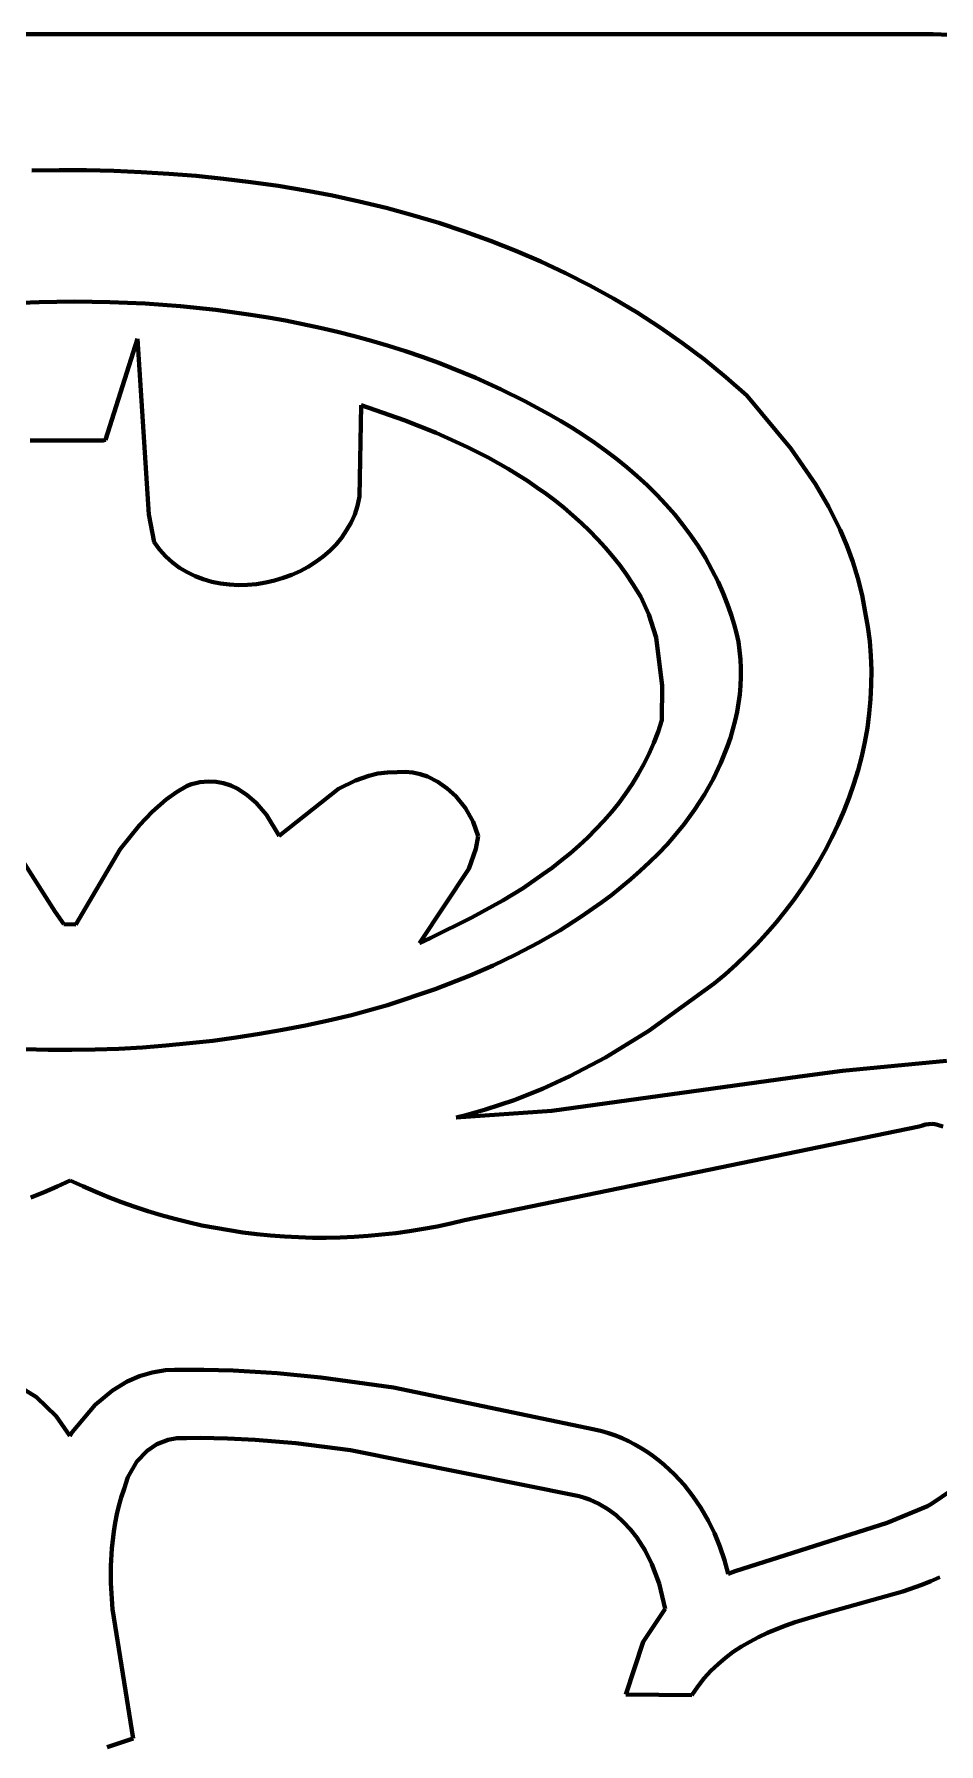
# Model space of a CAD drawing. Header units: millimetres. Extents: x 0 to 17.8, y 0 to 10.
# Drawn here: x 8.851 to 9.811, y 4.202 to 6.019 of the extents above; entities that cross this region are included whole.
import ezdxf

# ---------------------------------------------------------------- set-up
doc = ezdxf.new("R2010")
doc.units = ezdxf.units.MM
doc.layers.add('color#010101ff', color=7, linetype='CONTINUOUS', lineweight=100)
doc.layers.add('color#ffffffff', color=7, linetype='CONTINUOUS', lineweight=100)

msp = doc.modelspace()

# ---------------------------------------------------------------- linework, layer by layer
at = {"layer": 'color#010101ff'}
for p, q in [((9.8055, 6.0187), (7.958, 6.0188)), ((9.8229, 6.0181), (9.8055, 6.0187)), ((8.8484, 5.874), (8.8773, 5.8744)), ((8.8773, 5.8744), (8.9064, 5.8742)), ((8.9064, 5.8742), (8.9355, 5.8735)), ((8.9355, 5.8735), (8.9646, 5.8723)), ((8.9646, 5.8723), (8.9938, 5.8705)), ((8.9938, 5.8705), (9.0229, 5.8682)), ((9.0229, 5.8682), (9.052, 5.8652)), ((9.052, 5.8652), (9.0811, 5.8617)), ((9.0811, 5.8617), (9.1101, 5.8575)), ((9.1101, 5.8575), (9.1389, 5.8527)), ((9.1389, 5.8527), (9.1676, 5.8472)), ((9.1676, 5.8472), (9.1961, 5.841)), ((9.1961, 5.841), (9.2245, 5.8342)), ((9.2245, 5.8342), (9.2526, 5.8266)), ((9.2526, 5.8266), (9.2805, 5.8182)), ((9.2805, 5.8182), (9.308, 5.8092)), ((9.308, 5.8092), (9.3353, 5.7993)), ((9.3353, 5.7993), (9.3623, 5.7887)), ((9.3623, 5.7887), (9.3888, 5.7772)), ((9.3888, 5.7772), (9.4151, 5.765)), ((9.4151, 5.765), (9.4408, 5.7519)), ((9.4408, 5.7519), (9.4662, 5.7379)), ((8.8561, 5.7341), (8.8186, 5.7326)), ((8.8937, 5.7347), (8.8561, 5.7341)), ((8.9313, 5.7341), (8.8937, 5.7347)), ((8.9689, 5.7325), (8.9313, 5.7341)), ((9.0063, 5.7298), (8.9689, 5.7325)), ((9.0437, 5.7259), (9.0063, 5.7298)), ((9.0809, 5.7207), (9.0437, 5.7259)), ((9.4662, 5.7379), (9.4911, 5.723)), ((9.4911, 5.723), (9.5155, 5.7073)), ((9.0994, 5.7177), (9.0809, 5.7207)), ((9.1179, 5.7144), (9.0994, 5.7177)), ((9.1363, 5.7107), (9.1179, 5.7144)), ((9.1546, 5.7068), (9.1363, 5.7107)), ((9.1729, 5.7025), (9.1546, 5.7068)), ((9.5155, 5.7073), (9.5393, 5.6906)), ((8.9268, 5.5879), (8.9606, 5.6952)), ((8.9606, 5.6952), (8.9727, 5.5086)), ((9.1911, 5.6978), (9.1729, 5.7025)), ((9.2092, 5.6929), (9.1911, 5.6978)), ((9.2272, 5.6876), (9.2092, 5.6929)), ((9.2451, 5.6819), (9.2272, 5.6876)), ((9.5393, 5.6906), (9.5626, 5.673)), ((9.263, 5.6759), (9.2451, 5.6819)), ((9.2807, 5.6695), (9.263, 5.6759)), ((9.3198, 5.6535), (9.2807, 5.6695)), ((9.5626, 5.673), (9.5854, 5.6545)), ((9.346, 5.6417), (9.3198, 5.6535)), ((9.5854, 5.6545), (9.6075, 5.635)), ((9.3718, 5.629), (9.346, 5.6417)), ((9.6075, 5.635), (9.6545, 5.5785)), ((9.1963, 5.5274), (9.198, 5.6246)), ((9.198, 5.6246), (9.2436, 5.6088)), ((9.3973, 5.6152), (9.3718, 5.629)), ((9.4098, 5.608), (9.3973, 5.6152)), ((9.2436, 5.6088), (9.2777, 5.5953)), ((9.2777, 5.5953), (9.3111, 5.5801)), ((9.4222, 5.6005), (9.4098, 5.608)), ((9.4343, 5.5927), (9.4222, 5.6005)), ((8.8467, 5.587), (8.9241, 5.587)), ((8.9241, 5.587), (8.9268, 5.5879)), ((9.3111, 5.5801), (9.3329, 5.569)), ((9.4463, 5.5846), (9.4343, 5.5927)), ((9.458, 5.5762), (9.4463, 5.5846)), ((9.6545, 5.5785), (9.6805, 5.5406)), ((9.3329, 5.569), (9.3541, 5.557)), ((9.4694, 5.5675), (9.458, 5.5762)), ((9.4805, 5.5585), (9.4694, 5.5675)), ((9.4913, 5.5492), (9.4805, 5.5585)), ((9.3541, 5.557), (9.3748, 5.5441)), ((9.3748, 5.5441), (9.3848, 5.5373)), ((9.5018, 5.5395), (9.4913, 5.5492)), ((9.6805, 5.5406), (9.6944, 5.5168)), ((9.1942, 5.5178), (9.1963, 5.5274)), ((9.3848, 5.5373), (9.3947, 5.5303)), ((9.3947, 5.5303), (9.4043, 5.5229)), ((9.4043, 5.5229), (9.4138, 5.5154)), ((9.5119, 5.5295), (9.5018, 5.5395)), ((9.5216, 5.5192), (9.5119, 5.5295)), ((8.9727, 5.5086), (8.9782, 5.4791)), ((9.1874, 5.4999), (9.1912, 5.5086)), ((9.1912, 5.5086), (9.1942, 5.5178)), ((9.4138, 5.5154), (9.423, 5.5075)), ((9.423, 5.5075), (9.4319, 5.4994)), ((9.531, 5.5086), (9.5216, 5.5192)), ((9.5398, 5.4976), (9.531, 5.5086)), ((9.6944, 5.5168), (9.7067, 5.4923)), ((9.1774, 5.4839), (9.1827, 5.4917)), ((9.1827, 5.4917), (9.1874, 5.4999)), ((9.4319, 5.4994), (9.4406, 5.491)), ((9.4406, 5.491), (9.4491, 5.4823)), ((9.5483, 5.4862), (9.5398, 5.4976)), ((9.5562, 5.4744), (9.5483, 5.4862)), ((9.7067, 5.4923), (9.7139, 5.4755)), ((8.9782, 5.4791), (8.9841, 5.4711)), ((8.9841, 5.4711), (8.9906, 5.4639)), ((9.1576, 5.4637), (9.1648, 5.4699)), ((9.1648, 5.4699), (9.1714, 5.4767)), ((9.1714, 5.4767), (9.1774, 5.4839)), ((9.4491, 5.4823), (9.4572, 5.4734)), ((9.4572, 5.4734), (9.4651, 5.4641)), ((9.5637, 5.4623), (9.5562, 5.4744)), ((9.7139, 5.4755), (9.7202, 5.4583)), ((8.9906, 5.4639), (8.9976, 5.4575)), ((8.9976, 5.4575), (9.0052, 5.4519)), ((9.0052, 5.4519), (9.0133, 5.447)), ((9.1334, 5.4484), (9.1419, 5.4529)), ((9.1419, 5.4529), (9.15, 5.458)), ((9.15, 5.458), (9.1576, 5.4637)), ((9.4651, 5.4641), (9.4726, 5.4545)), ((9.4726, 5.4545), (9.4798, 5.4446)), ((9.5706, 5.4498), (9.5637, 5.4623)), ((9.577, 5.4369), (9.5706, 5.4498)), ((9.7202, 5.4583), (9.7256, 5.4408)), ((9.0133, 5.447), (9.0217, 5.443)), ((9.0217, 5.443), (9.0305, 5.4396)), ((9.0305, 5.4396), (9.0395, 5.437)), ((9.0395, 5.437), (9.0488, 5.4352)), ((9.0488, 5.4352), (9.0582, 5.434)), ((9.0582, 5.434), (9.0678, 5.4335)), ((9.0678, 5.4335), (9.0774, 5.4337)), ((9.0774, 5.4337), (9.0871, 5.4346)), ((9.0871, 5.4346), (9.0967, 5.4361)), ((9.0967, 5.4361), (9.1061, 5.4382)), ((9.1061, 5.4382), (9.1154, 5.441)), ((9.1154, 5.441), (9.1245, 5.4444)), ((9.1245, 5.4444), (9.1334, 5.4484)), ((9.4798, 5.4446), (9.4867, 5.4344)), ((9.4867, 5.4344), (9.495, 5.421)), ((9.5828, 5.4237), (9.577, 5.4369)), ((9.7256, 5.4408), (9.73, 5.4229)), ((9.495, 5.421), (9.5037, 5.4022)), ((9.588, 5.41), (9.5828, 5.4237)), ((9.73, 5.4229), (9.7333, 5.4046)), ((9.5037, 5.4022), (9.5112, 5.3776)), ((9.5914, 5.4009), (9.588, 5.41)), ((9.5943, 5.3917), (9.5914, 5.4009)), ((9.7333, 5.4046), (9.7361, 5.3892)), ((9.5112, 5.3776), (9.5177, 5.3263)), ((9.5967, 5.3825), (9.5943, 5.3917)), ((9.5986, 5.3732), (9.5967, 5.3825)), ((9.7361, 5.3892), (9.7381, 5.3737)), ((9.6, 5.3639), (9.5986, 5.3732)), ((9.6009, 5.3545), (9.6, 5.3639)), ((9.7381, 5.3737), (9.7394, 5.3583)), ((9.6014, 5.3452), (9.6009, 5.3545)), ((9.6014, 5.3359), (9.6014, 5.3452)), ((9.7394, 5.3583), (9.74, 5.3429)), ((9.74, 5.3429), (9.7398, 5.3275)), ((9.5177, 5.3263), (9.5174, 5.2899)), ((9.6002, 5.3172), (9.601, 5.3265)), ((9.601, 5.3265), (9.6014, 5.3359)), ((9.7398, 5.3275), (9.7391, 5.3122)), ((9.5973, 5.2987), (9.5989, 5.3079)), ((9.5989, 5.3079), (9.6002, 5.3172)), ((9.7391, 5.3122), (9.7376, 5.2969)), ((9.5174, 5.2899), (9.5134, 5.2777)), ((9.5929, 5.2803), (9.5953, 5.2895)), ((9.5953, 5.2895), (9.5973, 5.2987)), ((9.7376, 5.2969), (9.7356, 5.2817)), ((9.5134, 5.2777), (9.5089, 5.2659)), ((9.5871, 5.2623), (9.5902, 5.2713)), ((9.5902, 5.2713), (9.5929, 5.2803)), ((9.7356, 5.2817), (9.7329, 5.2667)), ((9.5038, 5.2544), (9.4983, 5.2432)), ((9.5089, 5.2659), (9.5038, 5.2544)), ((9.5801, 5.2446), (9.5837, 5.2534)), ((9.5837, 5.2534), (9.5871, 5.2623)), ((9.7296, 5.2517), (9.7257, 5.2369)), ((9.7329, 5.2667), (9.7296, 5.2517)), ((9.2159, 5.2332), (9.2062, 5.2309)), ((9.226, 5.2345), (9.2159, 5.2332)), ((9.2363, 5.2348), (9.226, 5.2345)), ((9.2447, 5.235), (9.2363, 5.2348)), ((9.2529, 5.2342), (9.2447, 5.235)), ((9.2608, 5.2325), (9.2529, 5.2342)), ((9.2685, 5.2299), (9.2608, 5.2325)), ((9.4923, 5.2324), (9.4858, 5.2219)), ((9.4983, 5.2432), (9.4923, 5.2324)), ((9.5718, 5.2274), (9.5801, 5.2446)), ((9.7257, 5.2369), (9.7212, 5.2222)), ((9.0019, 5.2133), (8.9911, 5.2055)), ((9.0133, 5.2203), (9.0019, 5.2133)), ((9.0179, 5.2218), (9.0133, 5.2203)), ((9.0225, 5.2231), (9.0179, 5.2218)), ((9.0269, 5.2239), (9.0225, 5.2231)), ((9.0313, 5.2245), (9.0269, 5.2239)), ((9.0356, 5.2248), (9.0313, 5.2245)), ((9.044, 5.2244), (9.0356, 5.2248)), ((9.052, 5.223), (9.044, 5.2244)), ((9.0597, 5.2205), (9.052, 5.223)), ((9.067, 5.2171), (9.0597, 5.2205)), ((9.0772, 5.2104), (9.067, 5.2171)), ((9.1742, 5.2171), (9.1109, 5.1669)), ((9.1921, 5.226), (9.1742, 5.2171)), ((9.2062, 5.2309), (9.1921, 5.226)), ((9.2794, 5.2245), (9.2685, 5.2299)), ((9.2894, 5.2175), (9.2794, 5.2245)), ((9.2985, 5.2092), (9.2894, 5.2175)), ((9.4858, 5.2219), (9.4789, 5.2117)), ((9.5625, 5.2108), (9.5718, 5.2274)), ((9.7212, 5.2222), (9.7162, 5.2077)), ((8.9911, 5.2055), (8.9762, 5.1927)), ((9.0865, 5.2022), (9.0772, 5.2104)), ((9.0975, 5.1892), (9.0865, 5.2022)), ((9.3089, 5.1963), (9.2985, 5.2092)), ((9.3169, 5.182), (9.3089, 5.1963)), ((9.4716, 5.2019), (9.4639, 5.1923)), ((9.4789, 5.2117), (9.4716, 5.2019)), ((9.5522, 5.1947), (9.5625, 5.2108)), ((9.7162, 5.2077), (9.7106, 5.1934)), ((8.9626, 5.1785), (8.9422, 5.1527)), ((8.9762, 5.1927), (8.9626, 5.1785)), ((9.1109, 5.1669), (9.0975, 5.1892)), ((9.3224, 5.1668), (9.3169, 5.182)), ((9.4558, 5.183), (9.4474, 5.174)), ((9.4639, 5.1923), (9.4558, 5.183)), ((9.5292, 5.1648), (9.5411, 5.1794)), ((9.5411, 5.1794), (9.5522, 5.1947)), ((9.7045, 5.1793), (9.6979, 5.1653)), ((9.7106, 5.1934), (9.7045, 5.1793)), ((9.3197, 5.1533), (9.3224, 5.1668)), ((9.4387, 5.1653), (9.4296, 5.1569)), ((9.4474, 5.174), (9.4387, 5.1653)), ((9.523, 5.1579), (9.5292, 5.1648)), ((9.6979, 5.1653), (9.6908, 5.1516)), ((8.8733, 5.0864), (8.8361, 5.1446)), ((8.9422, 5.1527), (8.8953, 5.0729)), ((9.3125, 5.1321), (9.3197, 5.1533)), ((9.4106, 5.1408), (9.4008, 5.1332)), ((9.4203, 5.1487), (9.4106, 5.1408)), ((9.4296, 5.1569), (9.4203, 5.1487)), ((9.5042, 5.1389), (9.5137, 5.1482)), ((9.5137, 5.1482), (9.523, 5.1579)), ((9.6908, 5.1516), (9.6832, 5.1382)), ((9.2601, 5.0531), (9.3125, 5.1321)), ((9.3907, 5.1258), (9.37, 5.1116)), ((9.4008, 5.1332), (9.3907, 5.1258)), ((9.4845, 5.1209), (9.4944, 5.1298)), ((9.4944, 5.1298), (9.5042, 5.1389)), ((9.6752, 5.125), (9.6667, 5.112)), ((9.6832, 5.1382), (9.6752, 5.125)), ((9.37, 5.1116), (9.3486, 5.0984)), ((9.4533, 5.0961), (9.4639, 5.1041)), ((9.4639, 5.1041), (9.4743, 5.1124)), ((9.4743, 5.1124), (9.4845, 5.1209)), ((9.6667, 5.112), (9.6578, 5.0994)), ((8.8824, 5.0731), (8.8733, 5.0864)), ((9.3486, 5.0984), (9.3157, 5.0801)), ((9.4315, 5.0809), (9.4533, 5.0961)), ((9.6484, 5.087), (9.6387, 5.075)), ((9.6578, 5.0994), (9.6484, 5.087)), ((8.8953, 5.0729), (8.8824, 5.0731)), ((9.3157, 5.0801), (9.2712, 5.0582)), ((9.4091, 5.0666), (9.4315, 5.0809)), ((9.6387, 5.075), (9.6286, 5.0632)), ((9.2712, 5.0582), (9.2601, 5.0531)), ((9.3625, 5.0409), (9.3861, 5.0533)), ((9.3861, 5.0533), (9.4091, 5.0666)), ((9.6182, 5.0519), (9.6074, 5.0409)), ((9.6286, 5.0632), (9.6182, 5.0519)), ((9.3384, 5.0294), (9.3625, 5.0409)), ((9.6074, 5.0409), (9.5962, 5.0302)), ((9.2766, 5.0042), (9.3139, 5.0187)), ((9.3139, 5.0187), (9.3384, 5.0294)), ((9.5848, 5.02), (9.573, 5.0102)), ((9.5962, 5.0302), (9.5848, 5.02)), ((9.226, 4.9873), (9.2766, 5.0042)), ((9.573, 5.0102), (9.5035, 4.9598)), ((9.1878, 4.9764), (9.226, 4.9873)), ((9.09, 4.9565), (9.1146, 4.9608)), ((9.1146, 4.9608), (9.1391, 4.9656)), ((9.1391, 4.9656), (9.1635, 4.9708)), ((9.1635, 4.9708), (9.1878, 4.9764)), ((9.5035, 4.9598), (9.4577, 4.9317)), ((8.9158, 4.94), (8.9408, 4.9409)), ((8.9408, 4.9409), (8.9658, 4.9423)), ((8.9658, 4.9423), (8.9908, 4.9442)), ((8.9908, 4.9442), (9.0157, 4.9466)), ((9.0157, 4.9466), (9.0406, 4.9494)), ((9.0406, 4.9494), (9.0653, 4.9527)), ((9.0653, 4.9527), (9.09, 4.9565)), ((8.8407, 4.9404), (8.8657, 4.9398)), ((8.8657, 4.9398), (8.8908, 4.9397)), ((8.8908, 4.9397), (8.9158, 4.94)), ((9.4577, 4.9317), (9.4197, 4.9116)), ((9.7092, 4.9172), (9.8196, 4.928)), ((9.4197, 4.9116), (9.3905, 4.8982)), ((9.4006, 4.8749), (9.6639, 4.9112)), ((9.6639, 4.9112), (9.7092, 4.9172)), ((9.3606, 4.8863), (9.3301, 4.8761)), ((9.3905, 4.8982), (9.3606, 4.8863)), ((9.299, 4.8677), (9.4006, 4.8749)), ((9.3094, 4.8703), (9.299, 4.8677)), ((9.3301, 4.8761), (9.3094, 4.8703)), ((9.7905, 4.8582), (9.3077, 4.7586)), ((9.7941, 4.8594), (9.7905, 4.8582)), ((9.7975, 4.8602), (9.7941, 4.8594)), ((9.8009, 4.8607), (9.7975, 4.8602)), ((9.8041, 4.8609), (9.8009, 4.8607)), ((9.8072, 4.8607), (9.8041, 4.8609)), ((9.8102, 4.8601), (9.8072, 4.8607)), ((9.8158, 4.8582), (9.8102, 4.8601)), ((8.8892, 4.801), (8.8754, 4.7946)), ((8.9026, 4.7947), (8.8892, 4.801)), ((8.8615, 4.7885), (8.8474, 4.7828)), ((8.8754, 4.7946), (8.8615, 4.7885)), ((8.9162, 4.7887), (8.9026, 4.7947)), ((8.9299, 4.7831), (8.9162, 4.7887)), ((8.9437, 4.7778), (8.9299, 4.7831)), ((8.9577, 4.7728), (8.9437, 4.7778)), ((8.9717, 4.7682), (8.9577, 4.7728)), ((8.9859, 4.7639), (8.9717, 4.7682)), ((9.0002, 4.76), (8.9859, 4.7639)), ((9.0145, 4.7565), (9.0002, 4.76)), ((9.0289, 4.7532), (9.0145, 4.7565)), ((9.0434, 4.7504), (9.0289, 4.7532)), ((9.058, 4.7479), (9.0434, 4.7504)), ((9.0726, 4.7457), (9.058, 4.7479)), ((9.0873, 4.7439), (9.0726, 4.7457)), ((9.102, 4.7424), (9.0873, 4.7439)), ((9.1167, 4.7413), (9.102, 4.7424)), ((9.1315, 4.7405), (9.1167, 4.7413)), ((9.1906, 4.7409), (9.1759, 4.7403)), ((9.2054, 4.7419), (9.1906, 4.7409)), ((9.2202, 4.7433), (9.2054, 4.7419)), ((9.2349, 4.7449), (9.2202, 4.7433)), ((9.2495, 4.747), (9.2349, 4.7449)), ((9.2642, 4.7494), (9.2495, 4.747)), ((9.2787, 4.7521), (9.2642, 4.7494)), ((9.2932, 4.7552), (9.2787, 4.7521)), ((9.3077, 4.7586), (9.2932, 4.7552)), ((9.1463, 4.7401), (9.1315, 4.7405)), ((9.1611, 4.74), (9.1463, 4.7401)), ((9.1759, 4.7403), (9.1611, 4.74)), ((8.9626, 4.5929), (8.976, 4.5969)), ((8.976, 4.5969), (8.9902, 4.5992)), ((8.9902, 4.5992), (9, 4.5997)), ((9, 4.5997), (9.0312, 4.5998)), ((9.0312, 4.5998), (9.0623, 4.599)), ((9.0623, 4.599), (9.1089, 4.5962)), ((9.1089, 4.5962), (9.1553, 4.5917)), ((8.8218, 4.59), (8.8534, 4.5706)), ((8.9158, 4.5626), (8.9339, 4.5776)), ((8.9339, 4.5776), (8.9498, 4.5873)), ((8.9498, 4.5873), (8.9626, 4.5929)), ((9.1553, 4.5917), (9.2324, 4.5808)), ((9.2324, 4.5808), (9.4459, 4.5363)), ((8.8534, 4.5706), (8.8742, 4.5505)), ((8.8914, 4.5336), (8.9158, 4.5626)), ((8.8742, 4.5505), (8.8888, 4.5297)), ((8.8888, 4.5297), (8.8914, 4.5336)), ((8.993, 4.5254), (8.9813, 4.5207)), ((9.0025, 4.5271), (8.993, 4.5254)), ((9.0125, 4.5271), (9.0025, 4.5271)), ((9.0271, 4.5273), (9.0125, 4.5271)), ((9.0563, 4.5268), (9.0271, 4.5273)), ((9.0854, 4.5254), (9.0563, 4.5268)), ((9.1289, 4.5218), (9.0854, 4.5254)), ((9.4459, 4.5363), (9.4535, 4.5345)), ((9.4535, 4.5345), (9.4609, 4.5323)), ((9.4609, 4.5323), (9.4681, 4.5298)), ((9.4681, 4.5298), (9.4752, 4.527)), ((9.4752, 4.527), (9.4821, 4.5238)), ((9.4821, 4.5238), (9.4888, 4.5204)), ((8.9709, 4.5136), (8.9599, 4.5022)), ((8.9813, 4.5207), (8.9709, 4.5136)), ((9.1867, 4.5145), (9.1289, 4.5218)), ((9.4297, 4.4655), (9.1867, 4.5145)), ((9.4888, 4.5204), (9.4953, 4.5166)), ((9.4953, 4.5166), (9.5017, 4.5126)), ((9.5017, 4.5126), (9.5079, 4.5083)), ((9.5079, 4.5083), (9.5139, 4.5037)), ((8.9599, 4.5022), (8.9503, 4.4855)), ((9.5139, 4.5037), (9.5197, 4.4989)), ((9.5197, 4.4989), (9.5307, 4.4886)), ((9.5307, 4.4886), (9.5409, 4.4774)), ((8.9464, 4.4732), (8.9434, 4.4642)), ((8.9503, 4.4855), (8.9464, 4.4732)), ((9.5409, 4.4774), (9.5502, 4.4655)), ((9.8038, 4.4572), (9.8378, 4.4803)), ((8.9408, 4.4552), (8.9387, 4.4462)), ((8.9434, 4.4642), (8.9408, 4.4552)), ((9.4352, 4.4638), (9.4297, 4.4655)), ((9.4405, 4.4619), (9.4352, 4.4638)), ((9.4506, 4.4572), (9.4405, 4.4619)), ((9.46, 4.4516), (9.4506, 4.4572)), ((9.4687, 4.4452), (9.46, 4.4516)), ((9.5502, 4.4655), (9.5588, 4.4529)), ((9.5588, 4.4529), (9.5664, 4.4397)), ((9.7567, 4.4371), (9.7994, 4.4548)), ((9.7994, 4.4548), (9.8038, 4.4572)), ((8.9368, 4.4371), (8.9353, 4.428)), ((8.9387, 4.4462), (8.9368, 4.4371)), ((9.4767, 4.438), (9.4687, 4.4452)), ((9.484, 4.4301), (9.4767, 4.438)), ((9.5664, 4.4397), (9.5732, 4.426)), ((9.5951, 4.3858), (9.7567, 4.4371)), ((8.9353, 4.428), (8.9333, 4.4098)), ((9.4907, 4.4216), (9.484, 4.4301)), ((9.4995, 4.4079), (9.4907, 4.4216)), ((9.5732, 4.426), (9.5791, 4.4119)), ((8.9333, 4.4098), (8.9323, 4.3914)), ((9.5069, 4.3932), (9.4995, 4.4079)), ((9.5791, 4.4119), (9.584, 4.3975)), ((9.584, 4.3975), (9.5879, 4.3829)), ((8.9323, 4.3914), (8.9324, 4.373)), ((9.5146, 4.3725), (9.5069, 4.3932)), ((9.5879, 4.3829), (9.5951, 4.3858)), ((9.8126, 4.3794), (9.8031, 4.3751)), ((8.9324, 4.373), (8.9341, 4.3454)), ((9.5209, 4.3457), (9.5146, 4.3725)), ((9.7734, 4.3641), (9.6899, 4.3409)), ((9.7934, 4.3712), (9.7734, 4.3641)), ((9.8031, 4.3751), (9.7934, 4.3712)), ((8.9341, 4.3454), (8.9559, 4.208)), ((9.4977, 4.3108), (9.5209, 4.3457)), ((9.6391, 4.3242), (9.6294, 4.3201)), ((9.6489, 4.328), (9.6391, 4.3242)), ((9.659, 4.3315), (9.6489, 4.328)), ((9.6899, 4.3409), (9.659, 4.3315)), ((9.4793, 4.2547), (9.4977, 4.3108)), ((9.6018, 4.3056), (9.5932, 4.3)), ((9.6107, 4.3108), (9.6018, 4.3056)), ((9.6199, 4.3156), (9.6107, 4.3108)), ((9.6294, 4.3201), (9.6199, 4.3156)), ((9.577, 4.2871), (9.5694, 4.2798)), ((9.5849, 4.2938), (9.577, 4.2871)), ((9.5932, 4.3), (9.5849, 4.2938)), ((9.5623, 4.272), (9.5556, 4.2634)), ((9.5694, 4.2798), (9.5623, 4.272)), ((9.5493, 4.2542), (9.4793, 4.2547)), ((9.5556, 4.2634), (9.5493, 4.2542)), ((8.9559, 4.208), (8.9283, 4.1989))]:
    msp.add_line(p, q, dxfattribs=at)
at = {"layer": 'color#ffffffff'}
for p, q in [((7.958, 6.0188), (9.8055, 6.0187)), ((9.8055, 6.0187), (9.8229, 6.0181)), ((8.8773, 5.8744), (8.8484, 5.874)), ((8.9064, 5.8742), (8.8773, 5.8744)), ((8.9355, 5.8735), (8.9064, 5.8742)), ((8.9646, 5.8723), (8.9355, 5.8735)), ((8.9938, 5.8705), (8.9646, 5.8723)), ((9.0229, 5.8682), (8.9938, 5.8705)), ((9.052, 5.8652), (9.0229, 5.8682)), ((9.0811, 5.8617), (9.052, 5.8652)), ((9.1101, 5.8575), (9.0811, 5.8617)), ((9.1389, 5.8527), (9.1101, 5.8575)), ((9.1676, 5.8472), (9.1389, 5.8527)), ((9.1961, 5.841), (9.1676, 5.8472)), ((9.2245, 5.8342), (9.1961, 5.841)), ((9.2526, 5.8266), (9.2245, 5.8342)), ((9.2805, 5.8182), (9.2526, 5.8266)), ((9.308, 5.8092), (9.2805, 5.8182)), ((9.3353, 5.7993), (9.308, 5.8092)), ((9.3623, 5.7887), (9.3353, 5.7993)), ((9.3888, 5.7772), (9.3623, 5.7887)), ((9.4151, 5.765), (9.3888, 5.7772)), ((9.4408, 5.7519), (9.4151, 5.765)), ((9.4662, 5.7379), (9.4408, 5.7519)), ((8.8186, 5.7326), (8.8561, 5.7341)), ((8.8561, 5.7341), (8.8937, 5.7347)), ((8.8937, 5.7347), (8.9313, 5.7341)), ((8.9313, 5.7341), (8.9689, 5.7325)), ((8.9689, 5.7325), (9.0063, 5.7298)), ((9.0063, 5.7298), (9.0437, 5.7259)), ((9.0437, 5.7259), (9.0809, 5.7207)), ((9.4911, 5.723), (9.4662, 5.7379)), ((9.5155, 5.7073), (9.4911, 5.723)), ((9.0809, 5.7207), (9.0994, 5.7177)), ((9.0994, 5.7177), (9.1179, 5.7144)), ((9.1179, 5.7144), (9.1363, 5.7107)), ((9.1363, 5.7107), (9.1546, 5.7068)), ((9.1546, 5.7068), (9.1729, 5.7025)), ((9.5393, 5.6906), (9.5155, 5.7073)), ((8.9606, 5.6952), (8.9268, 5.5879)), ((8.9727, 5.5086), (8.9606, 5.6952)), ((9.1729, 5.7025), (9.1911, 5.6978)), ((9.1911, 5.6978), (9.2092, 5.6929)), ((9.2092, 5.6929), (9.2272, 5.6876)), ((9.2272, 5.6876), (9.2451, 5.6819)), ((9.5626, 5.673), (9.5393, 5.6906)), ((9.2451, 5.6819), (9.263, 5.6759)), ((9.263, 5.6759), (9.2807, 5.6695)), ((9.2807, 5.6695), (9.3198, 5.6535)), ((9.5854, 5.6545), (9.5626, 5.673)), ((9.3198, 5.6535), (9.346, 5.6417)), ((9.6075, 5.635), (9.5854, 5.6545)), ((9.346, 5.6417), (9.3718, 5.629)), ((9.6545, 5.5785), (9.6075, 5.635)), ((9.198, 5.6246), (9.1963, 5.5274)), ((9.2436, 5.6088), (9.198, 5.6246)), ((9.3718, 5.629), (9.3973, 5.6152)), ((9.3973, 5.6152), (9.4098, 5.608)), ((9.2777, 5.5953), (9.2436, 5.6088)), ((9.3111, 5.5801), (9.2777, 5.5953)), ((9.4098, 5.608), (9.4222, 5.6005)), ((9.4222, 5.6005), (9.4343, 5.5927)), ((8.9241, 5.587), (8.8467, 5.587)), ((8.9268, 5.5879), (8.9241, 5.587)), ((9.3329, 5.569), (9.3111, 5.5801)), ((9.4343, 5.5927), (9.4463, 5.5846)), ((9.4463, 5.5846), (9.458, 5.5762)), ((9.6805, 5.5406), (9.6545, 5.5785)), ((9.3541, 5.557), (9.3329, 5.569)), ((9.458, 5.5762), (9.4694, 5.5675)), ((9.4694, 5.5675), (9.4805, 5.5585)), ((9.4805, 5.5585), (9.4913, 5.5492)), ((9.3748, 5.5441), (9.3541, 5.557)), ((9.3848, 5.5373), (9.3748, 5.5441)), ((9.4913, 5.5492), (9.5018, 5.5395)), ((9.6944, 5.5168), (9.6805, 5.5406)), ((9.1963, 5.5274), (9.1942, 5.5178)), ((9.3947, 5.5303), (9.3848, 5.5373)), ((9.4043, 5.5229), (9.3947, 5.5303)), ((9.4138, 5.5154), (9.4043, 5.5229)), ((9.5018, 5.5395), (9.5119, 5.5295)), ((9.5119, 5.5295), (9.5216, 5.5192)), ((8.9782, 5.4791), (8.9727, 5.5086)), ((9.1912, 5.5086), (9.1874, 5.4999)), ((9.1942, 5.5178), (9.1912, 5.5086)), ((9.423, 5.5075), (9.4138, 5.5154)), ((9.4319, 5.4994), (9.423, 5.5075)), ((9.5216, 5.5192), (9.531, 5.5086)), ((9.531, 5.5086), (9.5398, 5.4976)), ((9.7067, 5.4923), (9.6944, 5.5168)), ((9.1827, 5.4917), (9.1774, 5.4839)), ((9.1874, 5.4999), (9.1827, 5.4917)), ((9.4406, 5.491), (9.4319, 5.4994)), ((9.4491, 5.4823), (9.4406, 5.491)), ((9.5398, 5.4976), (9.5483, 5.4862)), ((9.5483, 5.4862), (9.5562, 5.4744)), ((9.7139, 5.4755), (9.7067, 5.4923)), ((8.9841, 5.4711), (8.9782, 5.4791)), ((8.9906, 5.4639), (8.9841, 5.4711)), ((9.1648, 5.4699), (9.1576, 5.4637)), ((9.1714, 5.4767), (9.1648, 5.4699)), ((9.1774, 5.4839), (9.1714, 5.4767)), ((9.4572, 5.4734), (9.4491, 5.4823)), ((9.4651, 5.4641), (9.4572, 5.4734)), ((9.5562, 5.4744), (9.5637, 5.4623)), ((9.7202, 5.4583), (9.7139, 5.4755)), ((8.9976, 5.4575), (8.9906, 5.4639)), ((9.0052, 5.4519), (8.9976, 5.4575)), ((9.0133, 5.447), (9.0052, 5.4519)), ((9.1419, 5.4529), (9.1334, 5.4484)), ((9.15, 5.458), (9.1419, 5.4529)), ((9.1576, 5.4637), (9.15, 5.458)), ((9.4726, 5.4545), (9.4651, 5.4641)), ((9.4798, 5.4446), (9.4726, 5.4545)), ((9.5637, 5.4623), (9.5706, 5.4498)), ((9.5706, 5.4498), (9.577, 5.4369)), ((9.7256, 5.4408), (9.7202, 5.4583)), ((9.0217, 5.443), (9.0133, 5.447)), ((9.0305, 5.4396), (9.0217, 5.443)), ((9.0395, 5.437), (9.0305, 5.4396)), ((9.0488, 5.4352), (9.0395, 5.437)), ((9.0582, 5.434), (9.0488, 5.4352)), ((9.0678, 5.4335), (9.0582, 5.434)), ((9.0774, 5.4337), (9.0678, 5.4335)), ((9.0871, 5.4346), (9.0774, 5.4337)), ((9.0967, 5.4361), (9.0871, 5.4346)), ((9.1061, 5.4382), (9.0967, 5.4361)), ((9.1154, 5.441), (9.1061, 5.4382)), ((9.1245, 5.4444), (9.1154, 5.441)), ((9.1334, 5.4484), (9.1245, 5.4444)), ((9.4867, 5.4344), (9.4798, 5.4446)), ((9.495, 5.421), (9.4867, 5.4344)), ((9.577, 5.4369), (9.5828, 5.4237)), ((9.73, 5.4229), (9.7256, 5.4408)), ((9.5037, 5.4022), (9.495, 5.421)), ((9.5828, 5.4237), (9.588, 5.41)), ((9.7333, 5.4046), (9.73, 5.4229)), ((9.5112, 5.3776), (9.5037, 5.4022)), ((9.588, 5.41), (9.5914, 5.4009)), ((9.5914, 5.4009), (9.5943, 5.3917)), ((9.7361, 5.3892), (9.7333, 5.4046)), ((9.5177, 5.3263), (9.5112, 5.3776)), ((9.5943, 5.3917), (9.5967, 5.3825)), ((9.5967, 5.3825), (9.5986, 5.3732)), ((9.7381, 5.3737), (9.7361, 5.3892)), ((9.5986, 5.3732), (9.6, 5.3639)), ((9.6, 5.3639), (9.6009, 5.3545)), ((9.7394, 5.3583), (9.7381, 5.3737)), ((9.6009, 5.3545), (9.6014, 5.3452)), ((9.6014, 5.3452), (9.6014, 5.3359)), ((9.74, 5.3429), (9.7394, 5.3583)), ((9.7398, 5.3275), (9.74, 5.3429)), ((9.5174, 5.2899), (9.5177, 5.3263)), ((9.601, 5.3265), (9.6002, 5.3172)), ((9.6014, 5.3359), (9.601, 5.3265)), ((9.7391, 5.3122), (9.7398, 5.3275)), ((9.5989, 5.3079), (9.5973, 5.2987)), ((9.6002, 5.3172), (9.5989, 5.3079)), ((9.7376, 5.2969), (9.7391, 5.3122)), ((9.5134, 5.2777), (9.5174, 5.2899)), ((9.5953, 5.2895), (9.5929, 5.2803)), ((9.5973, 5.2987), (9.5953, 5.2895)), ((9.7356, 5.2817), (9.7376, 5.2969)), ((9.5089, 5.2659), (9.5134, 5.2777)), ((9.5902, 5.2713), (9.5871, 5.2623)), ((9.5929, 5.2803), (9.5902, 5.2713)), ((9.7329, 5.2667), (9.7356, 5.2817)), ((9.4983, 5.2432), (9.5038, 5.2544)), ((9.5038, 5.2544), (9.5089, 5.2659)), ((9.5837, 5.2534), (9.5801, 5.2446)), ((9.5871, 5.2623), (9.5837, 5.2534)), ((9.7257, 5.2369), (9.7296, 5.2517)), ((9.7296, 5.2517), (9.7329, 5.2667)), ((9.2062, 5.2309), (9.2159, 5.2332)), ((9.2159, 5.2332), (9.226, 5.2345)), ((9.226, 5.2345), (9.2363, 5.2348)), ((9.2363, 5.2348), (9.2447, 5.235)), ((9.2447, 5.235), (9.2529, 5.2342)), ((9.2529, 5.2342), (9.2608, 5.2325)), ((9.2608, 5.2325), (9.2685, 5.2299)), ((9.4858, 5.2219), (9.4923, 5.2324)), ((9.4923, 5.2324), (9.4983, 5.2432)), ((9.5801, 5.2446), (9.5718, 5.2274)), ((9.7212, 5.2222), (9.7257, 5.2369)), ((8.9911, 5.2055), (9.0019, 5.2133)), ((9.0019, 5.2133), (9.0133, 5.2203)), ((9.0133, 5.2203), (9.0179, 5.2218)), ((9.0179, 5.2218), (9.0225, 5.2231)), ((9.0225, 5.2231), (9.0269, 5.2239)), ((9.0269, 5.2239), (9.0313, 5.2245)), ((9.0313, 5.2245), (9.0356, 5.2248)), ((9.0356, 5.2248), (9.044, 5.2244)), ((9.044, 5.2244), (9.052, 5.223)), ((9.052, 5.223), (9.0597, 5.2205)), ((9.0597, 5.2205), (9.067, 5.2171)), ((9.067, 5.2171), (9.0772, 5.2104)), ((9.1109, 5.1669), (9.1742, 5.2171)), ((9.1742, 5.2171), (9.1921, 5.226)), ((9.1921, 5.226), (9.2062, 5.2309)), ((9.2685, 5.2299), (9.2794, 5.2245)), ((9.2794, 5.2245), (9.2894, 5.2175)), ((9.2894, 5.2175), (9.2985, 5.2092)), ((9.4789, 5.2117), (9.4858, 5.2219)), ((9.5718, 5.2274), (9.5625, 5.2108)), ((9.7162, 5.2077), (9.7212, 5.2222)), ((8.9762, 5.1927), (8.9911, 5.2055)), ((9.0772, 5.2104), (9.0865, 5.2022)), ((9.0865, 5.2022), (9.0975, 5.1892)), ((9.2985, 5.2092), (9.3089, 5.1963)), ((9.3089, 5.1963), (9.3169, 5.182)), ((9.4639, 5.1923), (9.4716, 5.2019)), ((9.4716, 5.2019), (9.4789, 5.2117)), ((9.5625, 5.2108), (9.5522, 5.1947)), ((9.7106, 5.1934), (9.7162, 5.2077)), ((8.9422, 5.1527), (8.9626, 5.1785)), ((8.9626, 5.1785), (8.9762, 5.1927)), ((9.0975, 5.1892), (9.1109, 5.1669)), ((9.3169, 5.182), (9.3224, 5.1668)), ((9.4474, 5.174), (9.4558, 5.183)), ((9.4558, 5.183), (9.4639, 5.1923)), ((9.5411, 5.1794), (9.5292, 5.1648)), ((9.5522, 5.1947), (9.5411, 5.1794)), ((9.6979, 5.1653), (9.7045, 5.1793)), ((9.7045, 5.1793), (9.7106, 5.1934)), ((9.3224, 5.1668), (9.3197, 5.1533)), ((9.4296, 5.1569), (9.4387, 5.1653)), ((9.4387, 5.1653), (9.4474, 5.174)), ((9.5292, 5.1648), (9.523, 5.1579)), ((9.6908, 5.1516), (9.6979, 5.1653)), ((8.8361, 5.1446), (8.8733, 5.0864)), ((8.8953, 5.0729), (8.9422, 5.1527)), ((9.3197, 5.1533), (9.3125, 5.1321)), ((9.4008, 5.1332), (9.4106, 5.1408)), ((9.4106, 5.1408), (9.4203, 5.1487)), ((9.4203, 5.1487), (9.4296, 5.1569)), ((9.5137, 5.1482), (9.5042, 5.1389)), ((9.523, 5.1579), (9.5137, 5.1482)), ((9.6832, 5.1382), (9.6908, 5.1516)), ((9.3125, 5.1321), (9.2601, 5.0531)), ((9.37, 5.1116), (9.3907, 5.1258)), ((9.3907, 5.1258), (9.4008, 5.1332)), ((9.4944, 5.1298), (9.4845, 5.1209)), ((9.5042, 5.1389), (9.4944, 5.1298)), ((9.6667, 5.112), (9.6752, 5.125)), ((9.6752, 5.125), (9.6832, 5.1382)), ((9.3486, 5.0984), (9.37, 5.1116)), ((9.4639, 5.1041), (9.4533, 5.0961)), ((9.4743, 5.1124), (9.4639, 5.1041)), ((9.4845, 5.1209), (9.4743, 5.1124)), ((9.6578, 5.0994), (9.6667, 5.112)), ((8.8733, 5.0864), (8.8824, 5.0731)), ((9.3157, 5.0801), (9.3486, 5.0984)), ((9.4533, 5.0961), (9.4315, 5.0809)), ((9.6387, 5.075), (9.6484, 5.087)), ((9.6484, 5.087), (9.6578, 5.0994)), ((8.8824, 5.0731), (8.8953, 5.0729)), ((9.2712, 5.0582), (9.3157, 5.0801)), ((9.4315, 5.0809), (9.4091, 5.0666)), ((9.6286, 5.0632), (9.6387, 5.075)), ((9.2601, 5.0531), (9.2712, 5.0582)), ((9.3861, 5.0533), (9.3625, 5.0409)), ((9.4091, 5.0666), (9.3861, 5.0533)), ((9.6074, 5.0409), (9.6182, 5.0519)), ((9.6182, 5.0519), (9.6286, 5.0632)), ((9.3625, 5.0409), (9.3384, 5.0294)), ((9.5962, 5.0302), (9.6074, 5.0409)), ((9.3139, 5.0187), (9.2766, 5.0042)), ((9.3384, 5.0294), (9.3139, 5.0187)), ((9.573, 5.0102), (9.5848, 5.02)), ((9.5848, 5.02), (9.5962, 5.0302)), ((9.2766, 5.0042), (9.226, 4.9873)), ((9.5035, 4.9598), (9.573, 5.0102)), ((9.226, 4.9873), (9.1878, 4.9764)), ((9.1146, 4.9608), (9.09, 4.9565)), ((9.1391, 4.9656), (9.1146, 4.9608)), ((9.1635, 4.9708), (9.1391, 4.9656)), ((9.1878, 4.9764), (9.1635, 4.9708)), ((9.4577, 4.9317), (9.5035, 4.9598)), ((8.9408, 4.9409), (8.9158, 4.94)), ((8.9658, 4.9423), (8.9408, 4.9409)), ((8.9908, 4.9442), (8.9658, 4.9423)), ((9.0157, 4.9466), (8.9908, 4.9442)), ((9.0406, 4.9494), (9.0157, 4.9466)), ((9.0653, 4.9527), (9.0406, 4.9494)), ((9.09, 4.9565), (9.0653, 4.9527)), ((8.8657, 4.9398), (8.8407, 4.9404)), ((8.8908, 4.9397), (8.8657, 4.9398)), ((8.9158, 4.94), (8.8908, 4.9397)), ((9.4197, 4.9116), (9.4577, 4.9317)), ((9.8196, 4.928), (9.7092, 4.9172)), ((9.3905, 4.8982), (9.4197, 4.9116)), ((9.6639, 4.9112), (9.4006, 4.8749)), ((9.7092, 4.9172), (9.6639, 4.9112)), ((9.3301, 4.8761), (9.3606, 4.8863)), ((9.3606, 4.8863), (9.3905, 4.8982)), ((9.4006, 4.8749), (9.299, 4.8677)), ((9.299, 4.8677), (9.3094, 4.8703)), ((9.3094, 4.8703), (9.3301, 4.8761)), ((9.3077, 4.7586), (9.7905, 4.8582)), ((9.7905, 4.8582), (9.7941, 4.8594)), ((9.7941, 4.8594), (9.7975, 4.8602)), ((9.7975, 4.8602), (9.8009, 4.8607)), ((9.8009, 4.8607), (9.8041, 4.8609)), ((9.8041, 4.8609), (9.8072, 4.8607)), ((9.8072, 4.8607), (9.8102, 4.8601)), ((9.8102, 4.8601), (9.8158, 4.8582)), ((8.8754, 4.7946), (8.8892, 4.801)), ((8.8892, 4.801), (8.9026, 4.7947)), ((8.8474, 4.7828), (8.8615, 4.7885)), ((8.8615, 4.7885), (8.8754, 4.7946)), ((8.9026, 4.7947), (8.9162, 4.7887)), ((8.9162, 4.7887), (8.9299, 4.7831)), ((8.9299, 4.7831), (8.9437, 4.7778)), ((8.9437, 4.7778), (8.9577, 4.7728)), ((8.9577, 4.7728), (8.9717, 4.7682)), ((8.9717, 4.7682), (8.9859, 4.7639)), ((8.9859, 4.7639), (9.0002, 4.76)), ((9.0002, 4.76), (9.0145, 4.7565)), ((9.0145, 4.7565), (9.0289, 4.7532)), ((9.0289, 4.7532), (9.0434, 4.7504)), ((9.0434, 4.7504), (9.058, 4.7479)), ((9.058, 4.7479), (9.0726, 4.7457)), ((9.0726, 4.7457), (9.0873, 4.7439)), ((9.0873, 4.7439), (9.102, 4.7424)), ((9.102, 4.7424), (9.1167, 4.7413)), ((9.1167, 4.7413), (9.1315, 4.7405)), ((9.1759, 4.7403), (9.1906, 4.7409)), ((9.1906, 4.7409), (9.2054, 4.7419)), ((9.2054, 4.7419), (9.2202, 4.7433)), ((9.2202, 4.7433), (9.2349, 4.7449)), ((9.2349, 4.7449), (9.2495, 4.747)), ((9.2495, 4.747), (9.2642, 4.7494)), ((9.2642, 4.7494), (9.2787, 4.7521)), ((9.2787, 4.7521), (9.2932, 4.7552)), ((9.2932, 4.7552), (9.3077, 4.7586)), ((9.1315, 4.7405), (9.1463, 4.7401)), ((9.1463, 4.7401), (9.1611, 4.74)), ((9.1611, 4.74), (9.1759, 4.7403)), ((8.976, 4.5969), (8.9626, 4.5929)), ((8.9902, 4.5992), (8.976, 4.5969)), ((9, 4.5997), (8.9902, 4.5992)), ((9.0312, 4.5998), (9, 4.5997)), ((9.0623, 4.599), (9.0312, 4.5998)), ((9.1089, 4.5962), (9.0623, 4.599)), ((9.1553, 4.5917), (9.1089, 4.5962)), ((8.8534, 4.5706), (8.8218, 4.59)), ((8.9339, 4.5776), (8.9158, 4.5626)), ((8.9498, 4.5873), (8.9339, 4.5776)), ((8.9626, 4.5929), (8.9498, 4.5873)), ((9.2324, 4.5808), (9.1553, 4.5917)), ((9.4459, 4.5363), (9.2324, 4.5808)), ((8.8742, 4.5505), (8.8534, 4.5706)), ((8.9158, 4.5626), (8.8914, 4.5336)), ((8.8888, 4.5297), (8.8742, 4.5505)), ((8.8914, 4.5336), (8.8888, 4.5297)), ((8.9813, 4.5207), (8.993, 4.5254)), ((8.993, 4.5254), (9.0025, 4.5271)), ((9.0025, 4.5271), (9.0125, 4.5271)), ((9.0125, 4.5271), (9.0271, 4.5273)), ((9.0271, 4.5273), (9.0563, 4.5268)), ((9.0563, 4.5268), (9.0854, 4.5254)), ((9.0854, 4.5254), (9.1289, 4.5218)), ((9.4535, 4.5345), (9.4459, 4.5363)), ((9.4609, 4.5323), (9.4535, 4.5345)), ((9.4681, 4.5298), (9.4609, 4.5323)), ((9.4752, 4.527), (9.4681, 4.5298)), ((9.4821, 4.5238), (9.4752, 4.527)), ((9.4888, 4.5204), (9.4821, 4.5238)), ((8.9599, 4.5022), (8.9709, 4.5136)), ((8.9709, 4.5136), (8.9813, 4.5207)), ((9.1289, 4.5218), (9.1867, 4.5145)), ((9.1867, 4.5145), (9.4297, 4.4655)), ((9.4953, 4.5166), (9.4888, 4.5204)), ((9.5017, 4.5126), (9.4953, 4.5166)), ((9.5079, 4.5083), (9.5017, 4.5126)), ((9.5139, 4.5037), (9.5079, 4.5083)), ((8.9503, 4.4855), (8.9599, 4.5022)), ((9.5197, 4.4989), (9.5139, 4.5037)), ((9.5307, 4.4886), (9.5197, 4.4989)), ((9.5409, 4.4774), (9.5307, 4.4886)), ((8.9434, 4.4642), (8.9464, 4.4732)), ((8.9464, 4.4732), (8.9503, 4.4855)), ((9.5502, 4.4655), (9.5409, 4.4774)), ((9.8378, 4.4803), (9.8038, 4.4572)), ((8.9387, 4.4462), (8.9408, 4.4552)), ((8.9408, 4.4552), (8.9434, 4.4642)), ((9.4297, 4.4655), (9.4352, 4.4638)), ((9.4352, 4.4638), (9.4405, 4.4619)), ((9.4405, 4.4619), (9.4506, 4.4572)), ((9.4506, 4.4572), (9.46, 4.4516)), ((9.46, 4.4516), (9.4687, 4.4452)), ((9.5588, 4.4529), (9.5502, 4.4655)), ((9.5664, 4.4397), (9.5588, 4.4529)), ((9.7994, 4.4548), (9.7567, 4.4371)), ((9.8038, 4.4572), (9.7994, 4.4548)), ((8.9353, 4.428), (8.9368, 4.4371)), ((8.9368, 4.4371), (8.9387, 4.4462)), ((9.4687, 4.4452), (9.4767, 4.438)), ((9.4767, 4.438), (9.484, 4.4301)), ((9.5732, 4.426), (9.5664, 4.4397)), ((9.7567, 4.4371), (9.5951, 4.3858)), ((8.9333, 4.4098), (8.9353, 4.428)), ((9.484, 4.4301), (9.4907, 4.4216)), ((9.4907, 4.4216), (9.4995, 4.4079)), ((9.5791, 4.4119), (9.5732, 4.426)), ((8.9323, 4.3914), (8.9333, 4.4098)), ((9.4995, 4.4079), (9.5069, 4.3932)), ((9.584, 4.3975), (9.5791, 4.4119)), ((9.5879, 4.3829), (9.584, 4.3975)), ((8.9324, 4.373), (8.9323, 4.3914)), ((9.5069, 4.3932), (9.5146, 4.3725)), ((9.5951, 4.3858), (9.5879, 4.3829)), ((9.8031, 4.3751), (9.8126, 4.3794)), ((8.9341, 4.3454), (8.9324, 4.373)), ((9.5146, 4.3725), (9.5209, 4.3457)), ((9.6899, 4.3409), (9.7734, 4.3641)), ((9.7734, 4.3641), (9.7934, 4.3712)), ((9.7934, 4.3712), (9.8031, 4.3751)), ((8.9559, 4.208), (8.9341, 4.3454)), ((9.5209, 4.3457), (9.4977, 4.3108)), ((9.6294, 4.3201), (9.6391, 4.3242)), ((9.6391, 4.3242), (9.6489, 4.328)), ((9.6489, 4.328), (9.659, 4.3315)), ((9.659, 4.3315), (9.6899, 4.3409)), ((9.4977, 4.3108), (9.4793, 4.2547)), ((9.5932, 4.3), (9.6018, 4.3056)), ((9.6018, 4.3056), (9.6107, 4.3108)), ((9.6107, 4.3108), (9.6199, 4.3156)), ((9.6199, 4.3156), (9.6294, 4.3201)), ((9.5694, 4.2798), (9.577, 4.2871)), ((9.577, 4.2871), (9.5849, 4.2938)), ((9.5849, 4.2938), (9.5932, 4.3)), ((9.5556, 4.2634), (9.5623, 4.272)), ((9.5623, 4.272), (9.5694, 4.2798)), ((9.4793, 4.2547), (9.5493, 4.2542)), ((9.5493, 4.2542), (9.5556, 4.2634)), ((8.9283, 4.1989), (8.9559, 4.208))]:
    msp.add_line(p, q, dxfattribs=at)

doc.saveas('drawing.dxf')
